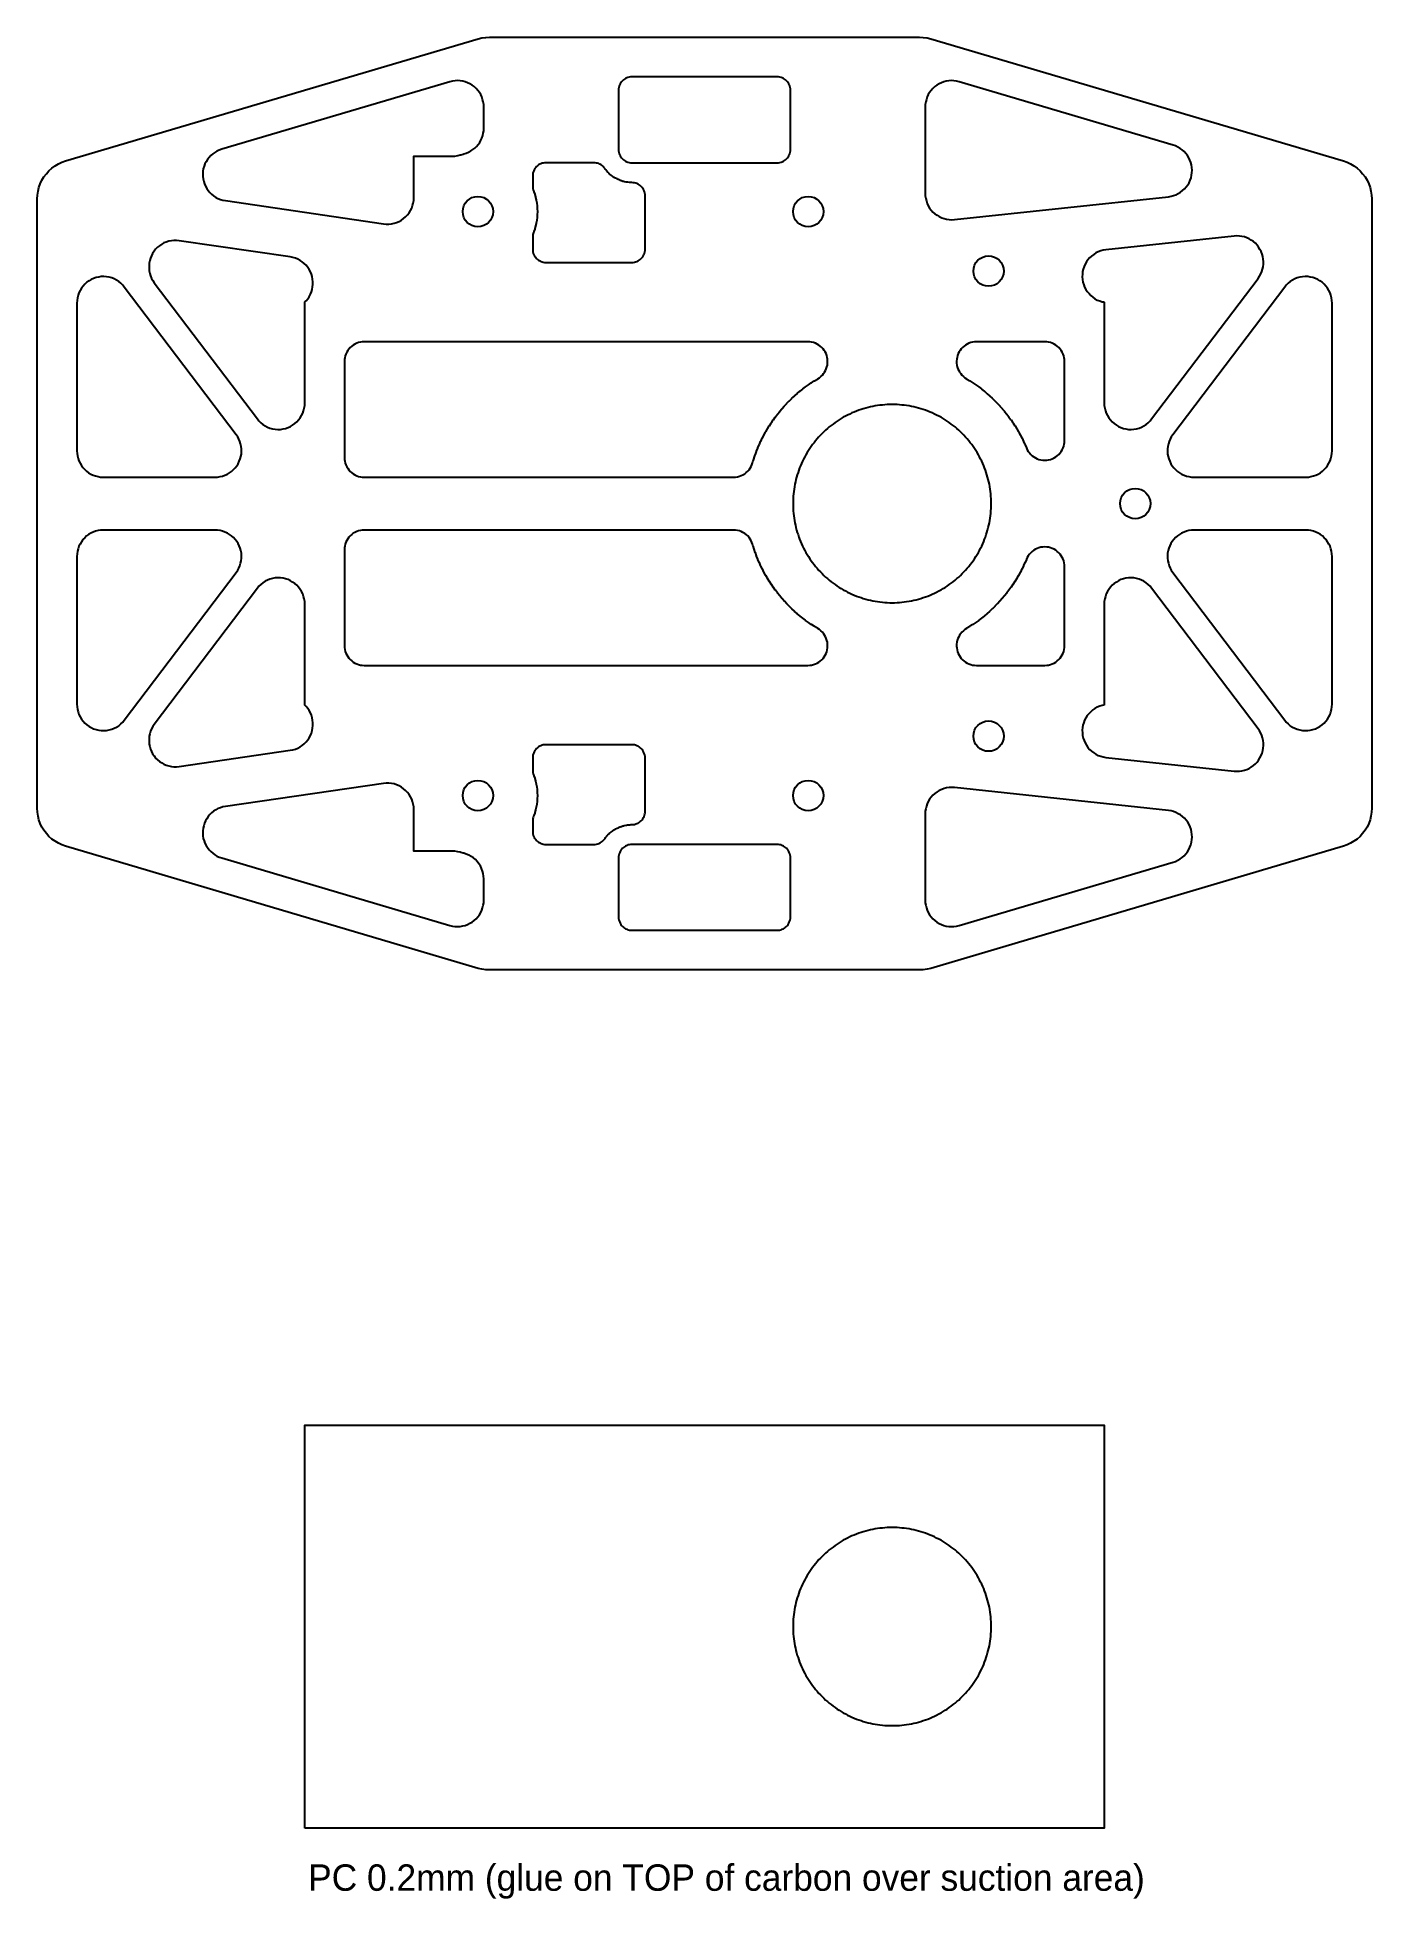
# Model space of a CAD drawing. Header units: millimetres. Extents: x -50 to 50, y -106 to 35.
import ezdxf

# ---------------------------------------------------------------- set-up
doc = ezdxf.new("R2010")
doc.units = ezdxf.units.MM
for name, color, linetype in [('CARBON', 7, 'Continuous'), ('HOLE', 1, 'Continuous'), ('PC_SHEET', 4, 'Continuous'), ('TEXT', 2, 'Continuous')]:
    doc.layers.add(name, color=color, linetype=linetype)

msp = doc.modelspace()

# ---------------------------------------------------------------- linework, layer by layer
at = {"layer": 'CARBON'}
for points in [[(-49.15, -25.56), (-49.39, -25.39), (-49.61, -25.19), (-49.81, -24.97), (-49.99, -24.73), (-50.14, -24.48), (-50.27, -24.21), (-50.37, -23.93), (-50.44, -23.65), (-50.49, -23.35), (-50.5, -23.06), (-50.5, 23.06), (-50.49, 23.35), (-50.44, 23.65), (-50.37, 23.93), (-50.27, 24.21), (-50.14, 24.48), (-49.99, 24.73), (-49.81, 24.97), (-49.61, 25.19), (-49.39, 25.39), (-49.15, 25.56), (-48.9, 25.71), (-48.63, 25.84), (-48.35, 25.94), (-17.12, 35.18), (-16.84, 35.25), (-16.55, 35.29), (-16.27, 35.3), (16.27, 35.3), (16.55, 35.29), (16.84, 35.25), (17.12, 35.18), (48.35, 25.94), (48.63, 25.84), (48.9, 25.71), (49.15, 25.56), (49.39, 25.39), (49.61, 25.19), (49.81, 24.97), (49.99, 24.73), (50.14, 24.48), (50.27, 24.21), (50.37, 23.93), (50.44, 23.65), (50.49, 23.35), (50.5, 23.06), (50.5, -23.06), (50.49, -23.35), (50.44, -23.65), (50.37, -23.93), (50.27, -24.21), (50.14, -24.48), (49.99, -24.73), (49.81, -24.97), (49.61, -25.19), (49.39, -25.39), (49.15, -25.56), (48.9, -25.71), (48.63, -25.84), (48.35, -25.94), (17.12, -35.18), (16.84, -35.25), (16.55, -35.29), (16.27, -35.3), (-16.27, -35.3), (-16.55, -35.29), (-16.84, -35.25), (-17.12, -35.18), (-48.35, -25.94), (-48.63, -25.84), (-48.9, -25.71)], [(-36.45, 22.96), (-36.26, 22.93), (-24.29, 21.18), (-24.09, 21.16), (-23.89, 21.16), (-23.69, 21.18), (-23.49, 21.22), (-23.3, 21.28), (-23.11, 21.36), (-22.94, 21.46), (-22.77, 21.58), (-22.62, 21.71), (-22.48, 21.86), (-22.36, 22.02), (-22.25, 22.19), (-22.16, 22.37), (-22.09, 22.56), (-22.04, 22.75), (-22.01, 22.95), (-22, 23.16), (-22, 26.25), (-22, 26.3), (-21.95, 26.3), (-19.1, 26.3), (-18.89, 26.31), (-18.68, 26.35), (-18.5, 26.39), (-18.5, 26.39), (-18.43, 26.41), (-18.27, 26.46), (-18.21, 26.47), (-18.03, 26.53), (-17.86, 26.6), (-17.69, 26.69), (-17.53, 26.79), (-17.38, 26.91), (-17.25, 27.04), (-17.12, 27.18), (-17.01, 27.34), (-16.92, 27.5), (-16.84, 27.67), (-16.78, 27.85), (-16.74, 28.04), (-16.71, 28.22), (-16.7, 28.41), (-16.7, 30.02), (-16.71, 30.21), (-16.74, 30.4), (-16.79, 30.59), (-16.85, 30.78), (-16.93, 30.96), (-17.03, 31.12), (-17.15, 31.28), (-17.28, 31.43), (-17.43, 31.56), (-17.58, 31.67), (-17.75, 31.78), (-17.93, 31.86), (-18.11, 31.93), (-18.3, 31.98), (-18.49, 32), (-18.69, 32.02), (-18.88, 32.01), (-19.08, 31.98), (-19.27, 31.93), (-36.54, 26.82), (-36.72, 26.76), (-36.9, 26.68), (-37.07, 26.58), (-37.22, 26.47), (-37.37, 26.34), (-37.5, 26.2), (-37.62, 26.04), (-37.72, 25.88), (-37.81, 25.71), (-37.87, 25.53), (-37.93, 25.34), (-37.96, 25.15), (-37.97, 24.96), (-37.97, 24.76), (-37.94, 24.57), (-37.9, 24.38), (-37.84, 24.2), (-37.77, 24.02), (-37.67, 23.85), (-37.56, 23.69), (-37.44, 23.54), (-37.3, 23.41), (-37.15, 23.29), (-36.99, 23.18), (-36.82, 23.09), (-36.64, 23.02)], [(6.5, 26.7), (6.5, 26.8), (6.5, 31.3), (6.5, 31.4), (6.48, 31.5), (6.46, 31.59), (6.42, 31.68), (6.38, 31.77), (6.33, 31.86), (6.27, 31.93), (6.21, 32.01), (6.13, 32.07), (6.06, 32.13), (5.97, 32.18), (5.88, 32.22), (5.79, 32.26), (5.7, 32.28), (5.6, 32.3), (5.5, 32.3), (-5.5, 32.3), (-5.6, 32.3), (-5.7, 32.28), (-5.79, 32.26), (-5.88, 32.22), (-5.97, 32.18), (-6.06, 32.13), (-6.13, 32.07), (-6.21, 32.01), (-6.27, 31.93), (-6.33, 31.86), (-6.38, 31.77), (-6.42, 31.68), (-6.46, 31.59), (-6.48, 31.5), (-6.5, 31.4), (-6.5, 31.3), (-6.5, 26.8), (-6.5, 26.7), (-6.48, 26.6), (-6.46, 26.51), (-6.42, 26.42), (-6.38, 26.33), (-6.33, 26.24), (-6.27, 26.17), (-6.21, 26.09), (-6.13, 26.03), (-6.06, 25.97), (-5.97, 25.92), (-5.88, 25.88), (-5.79, 25.84), (-5.7, 25.82), (-5.6, 25.8), (-5.5, 25.8), (5.5, 25.8), (5.6, 25.8), (5.7, 25.82), (5.79, 25.84), (5.88, 25.88), (5.97, 25.92), (6.06, 25.97), (6.13, 26.03), (6.21, 26.09), (6.27, 26.17), (6.33, 26.24), (6.38, 26.33), (6.42, 26.42), (6.46, 26.51), (6.48, 26.6)], [(35.65, 27.08), (35.47, 27.14), (19.27, 31.93), (19.08, 31.98), (18.88, 32.01), (18.69, 32.02), (18.49, 32), (18.3, 31.98), (18.11, 31.93), (17.93, 31.86), (17.75, 31.78), (17.58, 31.67), (17.43, 31.56), (17.28, 31.43), (17.15, 31.28), (17.03, 31.12), (16.93, 30.96), (16.85, 30.78), (16.79, 30.59), (16.74, 30.4), (16.71, 30.21), (16.7, 30.02), (16.7, 23.49), (16.71, 23.29), (16.74, 23.1), (16.79, 22.91), (16.85, 22.72), (16.94, 22.54), (17.04, 22.37), (17.16, 22.21), (17.29, 22.07), (17.44, 21.94), (17.6, 21.82), (17.77, 21.72), (17.95, 21.64), (18.13, 21.57), (18.32, 21.52), (18.52, 21.5), (18.72, 21.49), (18.91, 21.5), (35.11, 23.23), (35.31, 23.26), (35.5, 23.31), (35.68, 23.38), (35.86, 23.47), (36.02, 23.57), (36.18, 23.69), (36.33, 23.82), (36.46, 23.97), (36.57, 24.12), (36.67, 24.29), (36.75, 24.47), (36.82, 24.66), (36.86, 24.85), (36.89, 25.04), (36.9, 25.24), (36.89, 25.43), (36.86, 25.63), (36.81, 25.82), (36.74, 26), (36.66, 26.18), (36.55, 26.35), (36.44, 26.5), (36.3, 26.65), (36.16, 26.78), (36, 26.89), (35.83, 26.99)], [(-13, 19.25), (-13, 19.15), (-12.98, 19.05), (-12.96, 18.96), (-12.92, 18.87), (-12.88, 18.78), (-12.83, 18.69), (-12.77, 18.62), (-12.71, 18.54), (-12.63, 18.48), (-12.56, 18.42), (-12.47, 18.37), (-12.38, 18.33), (-12.29, 18.29), (-12.2, 18.27), (-12.1, 18.25), (-12, 18.25), (-5.5, 18.25), (-5.4, 18.25), (-5.3, 18.27), (-5.21, 18.29), (-5.12, 18.33), (-5.03, 18.37), (-4.94, 18.42), (-4.87, 18.48), (-4.79, 18.54), (-4.73, 18.62), (-4.67, 18.69), (-4.62, 18.78), (-4.58, 18.87), (-4.54, 18.96), (-4.52, 19.05), (-4.5, 19.15), (-4.5, 19.25), (-4.5, 23.3), (-4.5, 23.4), (-4.52, 23.49), (-4.54, 23.59), (-4.57, 23.68), (-4.62, 23.77), (-4.67, 23.85), (-4.72, 23.93), (-4.79, 24), (-4.86, 24.07), (-4.94, 24.13), (-5.02, 24.18), (-5.11, 24.22), (-5.2, 24.25), (-5.29, 24.28), (-5.39, 24.29), (-5.49, 24.3), (-5.51, 24.3), (-5.57, 24.3), (-5.58, 24.3), (-5.66, 24.31), (-5.68, 24.31), (-5.81, 24.32), (-5.83, 24.32), (-5.9, 24.33), (-5.93, 24.34), (-6.05, 24.36), (-6.07, 24.37), (-6.14, 24.39), (-6.17, 24.39), (-6.28, 24.43), (-6.31, 24.43), (-6.38, 24.46), (-6.4, 24.47), (-6.51, 24.52), (-6.54, 24.53), (-6.6, 24.56), (-6.62, 24.57), (-6.73, 24.63), (-6.75, 24.64), (-6.82, 24.68), (-6.84, 24.69), (-6.94, 24.76), (-6.96, 24.77), (-7.02, 24.81), (-7.04, 24.83), (-7.13, 24.91), (-7.15, 24.92), (-7.21, 24.97), (-7.22, 24.99), (-7.31, 25.08), (-7.33, 25.09), (-7.38, 25.15), (-7.39, 25.17), (-7.47, 25.26), (-7.49, 25.28), (-7.53, 25.34), (-7.55, 25.37), (-7.61, 25.45), (-7.68, 25.52), (-7.75, 25.58), (-7.83, 25.64), (-7.91, 25.69), (-8, 25.73), (-8.09, 25.76), (-8.18, 25.78), (-8.28, 25.8), (-8.37, 25.8), (-12, 25.8), (-12.1, 25.8), (-12.2, 25.78), (-12.29, 25.76), (-12.38, 25.72), (-12.47, 25.68), (-12.56, 25.63), (-12.63, 25.57), (-12.71, 25.51), (-12.77, 25.43), (-12.83, 25.36), (-12.88, 25.27), (-12.92, 25.18), (-12.96, 25.09), (-12.98, 25), (-13, 24.9), (-13, 24.8), (-13, 24.03), (-13, 23.94), (-12.98, 23.84), (-12.96, 23.75), (-12.93, 23.67), (-12.92, 23.63), (-12.91, 23.6), (-12.85, 23.42), (-12.84, 23.39), (-12.79, 23.21), (-12.78, 23.18), (-12.74, 22.99), (-12.73, 22.97), (-12.7, 22.77), (-12.7, 22.75), (-12.67, 22.55), (-12.67, 22.53), (-12.66, 22.33), (-12.66, 22.31), (-12.65, 22.11), (-12.65, 22.09), (-12.66, 21.89), (-12.66, 21.87), (-12.67, 21.67), (-12.67, 21.65), (-12.7, 21.45), (-12.7, 21.43), (-12.73, 21.23), (-12.74, 21.21), (-12.78, 21.02), (-12.79, 20.99), (-12.84, 20.81), (-12.85, 20.78), (-12.91, 20.6), (-12.92, 20.57), (-12.93, 20.53), (-12.96, 20.45), (-12.98, 20.36), (-13, 20.26), (-13, 20.17)], [(-30.26, 7.42), (-30.25, 7.62), (-30.25, 15.2), (-30.25, 15.25), (-30.21, 15.29), (-30.15, 15.35), (-30.03, 15.5), (-29.92, 15.66), (-29.83, 15.84), (-29.75, 16.02), (-29.69, 16.21), (-29.66, 16.4), (-29.64, 16.59), (-29.64, 16.79), (-29.66, 16.99), (-29.69, 17.18), (-29.75, 17.37), (-29.83, 17.55), (-29.92, 17.72), (-30.03, 17.88), (-30.15, 18.04), (-30.29, 18.18), (-30.45, 18.3), (-30.61, 18.41), (-30.78, 18.5), (-30.96, 18.58), (-31.15, 18.63), (-31.35, 18.67), (-39.76, 19.9), (-39.95, 19.92), (-40.15, 19.92), (-40.35, 19.9), (-40.54, 19.86), (-40.73, 19.8), (-40.91, 19.73), (-41.08, 19.63), (-41.25, 19.52), (-41.4, 19.4), (-41.54, 19.26), (-41.66, 19.1), (-41.77, 18.94), (-41.86, 18.76), (-41.93, 18.58), (-41.99, 18.39), (-42.03, 18.2), (-42.04, 18), (-42.04, 17.81), (-42.02, 17.61), (-41.98, 17.42), (-41.92, 17.23), (-41.85, 17.05), (-41.75, 16.88), (-41.64, 16.71), (-33.84, 6.41), (-33.72, 6.26), (-33.57, 6.12), (-33.42, 5.99), (-33.25, 5.88), (-33.07, 5.79), (-32.89, 5.72), (-32.7, 5.67), (-32.5, 5.63), (-32.3, 5.62), (-32.1, 5.62), (-31.9, 5.65), (-31.71, 5.69), (-31.52, 5.75), (-31.34, 5.84), (-31.17, 5.94), (-31, 6.05), (-30.85, 6.18), (-30.72, 6.33), (-30.6, 6.49), (-30.49, 6.66), (-30.41, 6.84), (-30.34, 7.03), (-30.29, 7.22)], [(30.1, 15.28), (30.2, 15.26), (30.25, 15.25), (30.25, 15.2), (30.25, 7.62), (30.26, 7.42), (30.29, 7.22), (30.34, 7.03), (30.41, 6.84), (30.49, 6.66), (30.6, 6.49), (30.72, 6.33), (30.85, 6.18), (31, 6.05), (31.17, 5.94), (31.34, 5.84), (31.52, 5.75), (31.71, 5.69), (31.9, 5.65), (32.1, 5.62), (32.3, 5.62), (32.5, 5.63), (32.7, 5.67), (32.89, 5.72), (33.07, 5.79), (33.25, 5.88), (33.42, 5.99), (33.57, 6.12), (33.72, 6.26), (33.84, 6.41), (41.9, 17.05), (42.01, 17.21), (42.1, 17.38), (42.18, 17.56), (42.23, 17.74), (42.28, 17.93), (42.3, 18.13), (42.3, 18.32), (42.29, 18.51), (42.25, 18.7), (42.2, 18.89), (42.13, 19.07), (42.04, 19.24), (41.94, 19.41), (41.82, 19.56), (41.69, 19.7), (41.54, 19.83), (41.38, 19.94), (41.22, 20.04), (41.04, 20.12), (40.86, 20.18), (40.67, 20.22), (40.48, 20.25), (40.28, 20.26), (40.09, 20.25), (30.38, 19.21), (30.18, 19.18), (29.99, 19.13), (29.8, 19.06), (29.62, 18.97), (29.46, 18.86), (29.3, 18.74), (29.15, 18.61), (29.02, 18.46), (28.91, 18.29), (28.81, 18.12), (28.73, 17.94), (28.66, 17.75), (28.62, 17.56), (28.6, 17.36), (28.59, 17.16), (28.61, 16.96), (28.64, 16.77), (28.7, 16.57), (28.77, 16.39), (28.86, 16.21), (28.97, 16.05), (29.1, 15.89), (29.24, 15.75), (29.39, 15.62), (29.55, 15.51), (29.73, 15.41), (29.91, 15.34)], [(-47.49, 15.38), (-47.5, 15.18), (-47.5, 4), (-47.49, 3.8), (-47.46, 3.61), (-47.41, 3.42), (-47.35, 3.23), (-47.26, 3.06), (-47.16, 2.89), (-47.05, 2.73), (-46.91, 2.59), (-46.77, 2.45), (-46.61, 2.34), (-46.44, 2.24), (-46.27, 2.15), (-46.08, 2.09), (-45.89, 2.04), (-45.7, 2.01), (-45.5, 2), (-37.04, 2), (-36.85, 2.01), (-36.65, 2.04), (-36.47, 2.08), (-36.29, 2.15), (-36.11, 2.23), (-35.94, 2.33), (-35.79, 2.44), (-35.64, 2.57), (-35.51, 2.71), (-35.39, 2.86), (-35.29, 3.02), (-35.21, 3.2), (-35.14, 3.38), (-35.09, 3.56), (-35.05, 3.75), (-35.04, 3.95), (-35.04, 4.14), (-35.07, 4.33), (-35.11, 4.52), (-35.17, 4.7), (-35.24, 4.88), (-35.33, 5.05), (-35.44, 5.21), (-43.91, 16.39), (-44.03, 16.54), (-44.18, 16.68), (-44.33, 16.81), (-44.5, 16.92), (-44.68, 17.01), (-44.86, 17.08), (-45.05, 17.13), (-45.25, 17.17), (-45.45, 17.18), (-45.65, 17.18), (-45.85, 17.15), (-46.04, 17.11), (-46.23, 17.05), (-46.41, 16.96), (-46.58, 16.86), (-46.75, 16.75), (-46.9, 16.62), (-47.03, 16.47), (-47.15, 16.31), (-47.26, 16.14), (-47.34, 15.96), (-47.41, 15.77), (-47.46, 15.58)], [(36.85, 2.01), (37.04, 2), (45.5, 2), (45.7, 2.01), (45.89, 2.04), (46.08, 2.09), (46.27, 2.15), (46.44, 2.24), (46.61, 2.34), (46.77, 2.45), (46.91, 2.59), (47.05, 2.73), (47.16, 2.89), (47.26, 3.06), (47.35, 3.23), (47.41, 3.42), (47.46, 3.61), (47.49, 3.8), (47.5, 4), (47.5, 15.18), (47.49, 15.38), (47.46, 15.58), (47.41, 15.77), (47.34, 15.96), (47.26, 16.14), (47.15, 16.31), (47.03, 16.47), (46.9, 16.62), (46.75, 16.75), (46.58, 16.86), (46.41, 16.96), (46.23, 17.05), (46.04, 17.11), (45.85, 17.15), (45.65, 17.18), (45.45, 17.18), (45.25, 17.17), (45.05, 17.13), (44.86, 17.08), (44.68, 17.01), (44.5, 16.92), (44.33, 16.81), (44.18, 16.68), (44.03, 16.54), (43.91, 16.39), (35.44, 5.21), (35.33, 5.05), (35.24, 4.88), (35.17, 4.7), (35.11, 4.52), (35.07, 4.33), (35.04, 4.14), (35.04, 3.95), (35.05, 3.75), (35.09, 3.56), (35.14, 3.38), (35.21, 3.2), (35.29, 3.02), (35.39, 2.86), (35.51, 2.71), (35.64, 2.57), (35.79, 2.44), (35.94, 2.33), (36.11, 2.23), (36.29, 2.15), (36.47, 2.08), (36.65, 2.04)], [(3.64, 3.08), (3.67, 3.18), (3.68, 3.2), (3.75, 3.44), (3.76, 3.46), (3.84, 3.7), (3.85, 3.71), (3.93, 3.95), (3.94, 3.97), (4.03, 4.2), (4.04, 4.22), (4.14, 4.45), (4.15, 4.47), (4.25, 4.69), (4.26, 4.71), (4.37, 4.94), (4.38, 4.95), (4.49, 5.18), (4.5, 5.19), (4.62, 5.41), (4.63, 5.43), (4.76, 5.65), (4.77, 5.66), (4.9, 5.88), (4.91, 5.89), (5.05, 6.1), (5.06, 6.12), (5.2, 6.33), (5.21, 6.34), (5.36, 6.55), (5.37, 6.56), (5.52, 6.76), (5.53, 6.77), (5.69, 6.97), (5.7, 6.99), (5.86, 7.18), (5.88, 7.19), (6.04, 7.38), (6.06, 7.39), (6.23, 7.58), (6.24, 7.59), (6.42, 7.77), (6.43, 7.78), (6.61, 7.96), (6.62, 7.97), (6.81, 8.14), (6.82, 8.16), (7.01, 8.32), (7.02, 8.34), (7.21, 8.5), (7.23, 8.51), (7.43, 8.67), (7.44, 8.68), (7.64, 8.83), (7.65, 8.84), (7.86, 8.99), (7.87, 9), (8.08, 9.14), (8.1, 9.15), (8.31, 9.29), (8.32, 9.3), (8.54, 9.43), (8.55, 9.44), (8.58, 9.45), (8.7, 9.53), (8.81, 9.62), (8.92, 9.72), (9.01, 9.84), (9.09, 9.95), (9.16, 10.08), (9.22, 10.21), (9.27, 10.35), (9.3, 10.49), (9.32, 10.64), (9.32, 10.78), (9.31, 10.93), (9.29, 11.07), (9.25, 11.21), (9.2, 11.35), (9.13, 11.48), (9.06, 11.6), (8.97, 11.72), (8.87, 11.82), (8.76, 11.92), (8.65, 12), (8.52, 12.08), (8.39, 12.14), (8.25, 12.19), (8.11, 12.22), (7.97, 12.24), (7.82, 12.25), (-25.75, 12.25), (-25.9, 12.24), (-26.04, 12.22), (-26.19, 12.19), (-26.32, 12.14), (-26.46, 12.07), (-26.58, 12), (-26.7, 11.91), (-26.81, 11.81), (-26.91, 11.7), (-27, 11.58), (-27.07, 11.46), (-27.14, 11.32), (-27.19, 11.19), (-27.22, 11.04), (-27.24, 10.9), (-27.25, 10.75), (-27.25, 3.5), (-27.24, 3.35), (-27.22, 3.21), (-27.19, 3.06), (-27.14, 2.93), (-27.07, 2.79), (-27, 2.67), (-26.91, 2.55), (-26.81, 2.44), (-26.7, 2.34), (-26.58, 2.25), (-26.46, 2.18), (-26.32, 2.11), (-26.19, 2.06), (-26.04, 2.03), (-25.9, 2.01), (-25.75, 2), (2.2, 2), (2.35, 2.01), (2.5, 2.03), (2.64, 2.07), (2.78, 2.12), (2.91, 2.18), (3.04, 2.26), (3.16, 2.35), (3.27, 2.45), (3.37, 2.56), (3.46, 2.68), (3.53, 2.81), (3.59, 2.94)], [(19.82, 9.45), (19.85, 9.44), (19.86, 9.43), (20.08, 9.3), (20.09, 9.29), (20.3, 9.15), (20.32, 9.14), (20.53, 9), (20.54, 8.99), (20.75, 8.84), (20.76, 8.83), (20.96, 8.68), (20.97, 8.67), (21.17, 8.51), (21.19, 8.5), (21.38, 8.34), (21.39, 8.32), (21.58, 8.16), (21.59, 8.14), (21.78, 7.97), (21.79, 7.96), (21.97, 7.78), (21.98, 7.77), (22.16, 7.59), (22.17, 7.58), (22.34, 7.39), (22.36, 7.38), (22.52, 7.19), (22.54, 7.18), (22.7, 6.99), (22.71, 6.97), (22.87, 6.77), (22.88, 6.76), (23.03, 6.56), (23.04, 6.55), (23.19, 6.34), (23.2, 6.33), (23.34, 6.12), (23.35, 6.1), (23.49, 5.89), (23.5, 5.88), (23.63, 5.66), (23.64, 5.65), (23.77, 5.43), (23.78, 5.41), (23.9, 5.19), (23.91, 5.18), (24.02, 4.95), (24.03, 4.94), (24.14, 4.71), (24.15, 4.69), (24.25, 4.47), (24.26, 4.45), (24.36, 4.22), (24.36, 4.21), (24.43, 4.07), (24.5, 3.95), (24.59, 3.83), (24.69, 3.72), (24.8, 3.62), (24.92, 3.53), (25.04, 3.46), (25.18, 3.39), (25.31, 3.34), (25.46, 3.31), (25.6, 3.29), (25.75, 3.28), (25.9, 3.29), (26.04, 3.31), (26.19, 3.34), (26.32, 3.39), (26.46, 3.46), (26.58, 3.53), (26.7, 3.62), (26.81, 3.72), (26.91, 3.83), (27, 3.95), (27.07, 4.07), (27.14, 4.21), (27.19, 4.34), (27.22, 4.49), (27.24, 4.63), (27.25, 4.78), (27.25, 10.75), (27.24, 10.9), (27.22, 11.04), (27.19, 11.19), (27.14, 11.32), (27.07, 11.46), (27, 11.58), (26.91, 11.7), (26.81, 11.81), (26.7, 11.91), (26.58, 12), (26.46, 12.07), (26.32, 12.14), (26.19, 12.19), (26.04, 12.22), (25.9, 12.24), (25.75, 12.25), (20.58, 12.25), (20.43, 12.24), (20.29, 12.22), (20.15, 12.19), (20.01, 12.14), (19.88, 12.08), (19.75, 12), (19.64, 11.92), (19.53, 11.82), (19.43, 11.72), (19.34, 11.6), (19.27, 11.48), (19.2, 11.35), (19.15, 11.21), (19.11, 11.07), (19.09, 10.93), (19.08, 10.78), (19.08, 10.64), (19.1, 10.49), (19.13, 10.35), (19.18, 10.21), (19.24, 10.08), (19.31, 9.95), (19.39, 9.84), (19.48, 9.72), (19.59, 9.62), (19.7, 9.53)], [(21.7, -0.18), (21.7, 0), (21.7, 0.18), (21.69, 0.37), (21.68, 0.55), (21.66, 0.74), (21.64, 0.92), (21.62, 1.1), (21.59, 1.28), (21.56, 1.46), (21.52, 1.64), (21.48, 1.82), (21.43, 2), (21.38, 2.18), (21.32, 2.35), (21.26, 2.53), (21.2, 2.7), (21.13, 2.87), (21.06, 3.04), (20.98, 3.21), (20.9, 3.37), (20.81, 3.54), (20.73, 3.7), (20.63, 3.86), (20.54, 4.01), (20.44, 4.17), (20.33, 4.32), (20.22, 4.47), (20.11, 4.61), (20, 4.76), (19.88, 4.9), (19.76, 5.04), (19.63, 5.17), (19.5, 5.3), (19.37, 5.43), (19.24, 5.56), (19.1, 5.68), (18.96, 5.8), (18.81, 5.91), (18.67, 6.02), (18.52, 6.13), (18.37, 6.24), (18.21, 6.34), (18.06, 6.43), (17.9, 6.53), (17.74, 6.61), (17.57, 6.7), (17.41, 6.78), (17.24, 6.86), (17.07, 6.93), (16.9, 7), (16.73, 7.06), (16.55, 7.12), (16.38, 7.18), (16.2, 7.23), (16.02, 7.28), (15.84, 7.32), (15.66, 7.36), (15.48, 7.39), (15.3, 7.42), (15.12, 7.44), (14.94, 7.46), (14.75, 7.48), (14.57, 7.49), (14.38, 7.5), (14.2, 7.5), (14.02, 7.5), (13.83, 7.49), (13.65, 7.48), (13.46, 7.46), (13.28, 7.44), (13.1, 7.42), (12.92, 7.39), (12.74, 7.36), (12.56, 7.32), (12.38, 7.28), (12.2, 7.23), (12.02, 7.18), (11.85, 7.12), (11.67, 7.06), (11.5, 7), (11.33, 6.93), (11.16, 6.86), (10.99, 6.78), (10.83, 6.7), (10.66, 6.61), (10.5, 6.53), (10.34, 6.43), (10.19, 6.34), (10.03, 6.24), (9.88, 6.13), (9.73, 6.02), (9.59, 5.91), (9.44, 5.8), (9.3, 5.68), (9.16, 5.56), (9.03, 5.43), (8.9, 5.3), (8.77, 5.17), (8.64, 5.04), (8.52, 4.9), (8.4, 4.76), (8.29, 4.61), (8.18, 4.47), (8.07, 4.32), (7.96, 4.17), (7.86, 4.01), (7.77, 3.86), (7.67, 3.7), (7.59, 3.54), (7.5, 3.37), (7.42, 3.21), (7.34, 3.04), (7.27, 2.87), (7.2, 2.7), (7.14, 2.53), (7.08, 2.35), (7.02, 2.18), (6.97, 2), (6.92, 1.82), (6.88, 1.64), (6.84, 1.46), (6.81, 1.28), (6.78, 1.1), (6.76, 0.92), (6.74, 0.74), (6.72, 0.55), (6.71, 0.37), (6.7, 0.18), (6.7, 0), (6.7, -0.18), (6.71, -0.37), (6.72, -0.55), (6.74, -0.74), (6.76, -0.92), (6.78, -1.1), (6.81, -1.28), (6.84, -1.46), (6.88, -1.64), (6.92, -1.82), (6.97, -2), (7.02, -2.18), (7.08, -2.35), (7.14, -2.53), (7.2, -2.7), (7.27, -2.87), (7.34, -3.04), (7.42, -3.21), (7.5, -3.37), (7.59, -3.54), (7.67, -3.7), (7.77, -3.86), (7.86, -4.01), (7.96, -4.17), (8.07, -4.32), (8.18, -4.47), (8.29, -4.61), (8.4, -4.76), (8.52, -4.9), (8.64, -5.04), (8.77, -5.17), (8.9, -5.3), (9.03, -5.43), (9.16, -5.56), (9.3, -5.68), (9.44, -5.8), (9.59, -5.91), (9.73, -6.02), (9.88, -6.13), (10.03, -6.24), (10.19, -6.34), (10.34, -6.43), (10.5, -6.53), (10.66, -6.61), (10.83, -6.7), (10.99, -6.78), (11.16, -6.86), (11.33, -6.93), (11.5, -7), (11.67, -7.06), (11.85, -7.12), (12.02, -7.18), (12.2, -7.23), (12.38, -7.28), (12.56, -7.32), (12.74, -7.36), (12.92, -7.39), (13.1, -7.42), (13.28, -7.44), (13.46, -7.46), (13.65, -7.48), (13.83, -7.49), (14.02, -7.5), (14.2, -7.5), (14.38, -7.5), (14.57, -7.49), (14.75, -7.48), (14.94, -7.46), (15.12, -7.44), (15.3, -7.42), (15.48, -7.39), (15.66, -7.36), (15.84, -7.32), (16.02, -7.28), (16.2, -7.23), (16.38, -7.18), (16.55, -7.12), (16.73, -7.06), (16.9, -7), (17.07, -6.93), (17.24, -6.86), (17.41, -6.78), (17.57, -6.7), (17.74, -6.61), (17.9, -6.53), (18.06, -6.43), (18.21, -6.34), (18.37, -6.24), (18.52, -6.13), (18.67, -6.02), (18.81, -5.91), (18.96, -5.8), (19.1, -5.68), (19.24, -5.56), (19.37, -5.43), (19.5, -5.3), (19.63, -5.17), (19.76, -5.04), (19.88, -4.9), (20, -4.76), (20.11, -4.61), (20.22, -4.47), (20.33, -4.32), (20.44, -4.17), (20.54, -4.01), (20.63, -3.86), (20.73, -3.7), (20.81, -3.54), (20.9, -3.37), (20.98, -3.21), (21.06, -3.04), (21.13, -2.87), (21.2, -2.7), (21.26, -2.53), (21.32, -2.35), (21.38, -2.18), (21.43, -2), (21.48, -1.82), (21.52, -1.64), (21.56, -1.46), (21.59, -1.28), (21.62, -1.1), (21.64, -0.92), (21.66, -0.74), (21.68, -0.55), (21.69, -0.37)], [(-44.03, -16.54), (-43.91, -16.39), (-35.44, -5.21), (-35.33, -5.05), (-35.24, -4.88), (-35.17, -4.7), (-35.11, -4.52), (-35.07, -4.33), (-35.04, -4.14), (-35.04, -3.95), (-35.05, -3.75), (-35.09, -3.56), (-35.14, -3.38), (-35.21, -3.2), (-35.29, -3.02), (-35.39, -2.86), (-35.51, -2.71), (-35.64, -2.57), (-35.79, -2.44), (-35.94, -2.33), (-36.11, -2.23), (-36.29, -2.15), (-36.47, -2.08), (-36.65, -2.04), (-36.85, -2.01), (-37.04, -2), (-45.5, -2), (-45.7, -2.01), (-45.89, -2.04), (-46.08, -2.09), (-46.27, -2.15), (-46.44, -2.24), (-46.61, -2.34), (-46.77, -2.45), (-46.91, -2.59), (-47.05, -2.73), (-47.16, -2.89), (-47.26, -3.06), (-47.35, -3.23), (-47.41, -3.42), (-47.46, -3.61), (-47.49, -3.8), (-47.5, -4), (-47.5, -15.18), (-47.49, -15.38), (-47.46, -15.58), (-47.41, -15.77), (-47.34, -15.96), (-47.26, -16.14), (-47.15, -16.31), (-47.03, -16.47), (-46.9, -16.62), (-46.75, -16.75), (-46.58, -16.86), (-46.41, -16.96), (-46.23, -17.05), (-46.04, -17.11), (-45.85, -17.15), (-45.65, -17.18), (-45.45, -17.18), (-45.25, -17.17), (-45.05, -17.13), (-44.86, -17.08), (-44.68, -17.01), (-44.5, -16.92), (-44.33, -16.81), (-44.18, -16.68)], [(-25.75, -12.25), (7.82, -12.25), (7.97, -12.24), (8.11, -12.22), (8.25, -12.19), (8.39, -12.14), (8.52, -12.08), (8.65, -12), (8.76, -11.92), (8.87, -11.82), (8.97, -11.72), (9.06, -11.6), (9.13, -11.48), (9.2, -11.35), (9.25, -11.21), (9.29, -11.07), (9.31, -10.93), (9.32, -10.78), (9.32, -10.64), (9.3, -10.49), (9.27, -10.35), (9.22, -10.21), (9.16, -10.08), (9.09, -9.95), (9.01, -9.84), (8.92, -9.72), (8.81, -9.62), (8.7, -9.53), (8.58, -9.45), (8.55, -9.44), (8.54, -9.43), (8.32, -9.3), (8.31, -9.29), (8.1, -9.15), (8.08, -9.14), (7.87, -9), (7.86, -8.99), (7.65, -8.84), (7.64, -8.83), (7.44, -8.68), (7.43, -8.67), (7.23, -8.51), (7.21, -8.5), (7.02, -8.34), (7.01, -8.32), (6.82, -8.16), (6.81, -8.14), (6.62, -7.97), (6.61, -7.96), (6.43, -7.78), (6.42, -7.77), (6.24, -7.59), (6.23, -7.58), (6.06, -7.39), (6.04, -7.38), (5.88, -7.19), (5.86, -7.18), (5.7, -6.99), (5.69, -6.97), (5.53, -6.77), (5.52, -6.76), (5.37, -6.56), (5.36, -6.55), (5.21, -6.34), (5.2, -6.33), (5.06, -6.12), (5.05, -6.1), (4.91, -5.89), (4.9, -5.88), (4.77, -5.66), (4.76, -5.65), (4.63, -5.43), (4.62, -5.41), (4.5, -5.19), (4.49, -5.18), (4.38, -4.95), (4.37, -4.94), (4.26, -4.71), (4.25, -4.69), (4.15, -4.47), (4.14, -4.45), (4.04, -4.22), (4.03, -4.2), (3.94, -3.97), (3.93, -3.95), (3.85, -3.71), (3.84, -3.7), (3.76, -3.46), (3.75, -3.44), (3.68, -3.2), (3.67, -3.18), (3.64, -3.08), (3.59, -2.94), (3.53, -2.81), (3.46, -2.68), (3.37, -2.56), (3.27, -2.45), (3.16, -2.35), (3.04, -2.26), (2.91, -2.18), (2.78, -2.12), (2.64, -2.07), (2.5, -2.03), (2.35, -2.01), (2.2, -2), (-25.75, -2), (-25.9, -2.01), (-26.04, -2.03), (-26.19, -2.06), (-26.32, -2.11), (-26.46, -2.18), (-26.58, -2.25), (-26.7, -2.34), (-26.81, -2.44), (-26.91, -2.55), (-27, -2.67), (-27.07, -2.79), (-27.14, -2.93), (-27.19, -3.06), (-27.22, -3.21), (-27.24, -3.35), (-27.25, -3.5), (-27.25, -10.75), (-27.24, -10.9), (-27.22, -11.04), (-27.19, -11.19), (-27.14, -11.32), (-27.07, -11.46), (-27, -11.58), (-26.91, -11.7), (-26.81, -11.81), (-26.7, -11.91), (-26.58, -12), (-26.46, -12.07), (-26.32, -12.14), (-26.19, -12.19), (-26.04, -12.22), (-25.9, -12.24)], [(47.49, -15.38), (47.5, -15.18), (47.5, -4), (47.49, -3.8), (47.46, -3.61), (47.41, -3.42), (47.35, -3.23), (47.26, -3.06), (47.16, -2.89), (47.05, -2.73), (46.91, -2.59), (46.77, -2.45), (46.61, -2.34), (46.44, -2.24), (46.27, -2.15), (46.08, -2.09), (45.89, -2.04), (45.7, -2.01), (45.5, -2), (37.04, -2), (36.85, -2.01), (36.65, -2.04), (36.47, -2.08), (36.29, -2.15), (36.11, -2.23), (35.94, -2.33), (35.79, -2.44), (35.64, -2.57), (35.51, -2.71), (35.39, -2.86), (35.29, -3.02), (35.21, -3.2), (35.14, -3.38), (35.09, -3.56), (35.05, -3.75), (35.04, -3.95), (35.04, -4.14), (35.07, -4.33), (35.11, -4.52), (35.17, -4.7), (35.24, -4.88), (35.33, -5.05), (35.44, -5.21), (43.91, -16.39), (44.03, -16.54), (44.18, -16.68), (44.33, -16.81), (44.5, -16.92), (44.68, -17.01), (44.86, -17.08), (45.05, -17.13), (45.25, -17.17), (45.45, -17.18), (45.65, -17.18), (45.85, -17.15), (46.04, -17.11), (46.23, -17.05), (46.41, -16.96), (46.58, -16.86), (46.75, -16.75), (46.9, -16.62), (47.03, -16.47), (47.15, -16.31), (47.26, -16.14), (47.34, -15.96), (47.41, -15.77), (47.46, -15.58)], [(20.58, -12.25), (25.75, -12.25), (25.9, -12.24), (26.04, -12.22), (26.19, -12.19), (26.32, -12.14), (26.46, -12.07), (26.58, -12), (26.7, -11.91), (26.81, -11.81), (26.91, -11.7), (27, -11.58), (27.07, -11.46), (27.14, -11.32), (27.19, -11.19), (27.22, -11.04), (27.24, -10.9), (27.25, -10.75), (27.25, -4.78), (27.24, -4.63), (27.22, -4.49), (27.19, -4.34), (27.14, -4.21), (27.07, -4.07), (27, -3.95), (26.91, -3.83), (26.81, -3.72), (26.7, -3.62), (26.58, -3.53), (26.46, -3.46), (26.32, -3.39), (26.19, -3.34), (26.04, -3.31), (25.9, -3.29), (25.75, -3.28), (25.6, -3.29), (25.46, -3.31), (25.31, -3.34), (25.18, -3.39), (25.04, -3.46), (24.92, -3.53), (24.8, -3.62), (24.69, -3.72), (24.59, -3.83), (24.5, -3.95), (24.43, -4.07), (24.36, -4.21), (24.36, -4.22), (24.26, -4.45), (24.25, -4.47), (24.15, -4.69), (24.14, -4.71), (24.03, -4.94), (24.02, -4.95), (23.91, -5.18), (23.9, -5.19), (23.78, -5.41), (23.77, -5.43), (23.64, -5.65), (23.63, -5.66), (23.5, -5.88), (23.49, -5.89), (23.35, -6.1), (23.34, -6.12), (23.2, -6.33), (23.19, -6.34), (23.04, -6.55), (23.03, -6.56), (22.88, -6.76), (22.87, -6.77), (22.71, -6.97), (22.7, -6.99), (22.54, -7.18), (22.52, -7.19), (22.36, -7.38), (22.34, -7.39), (22.17, -7.58), (22.16, -7.59), (21.98, -7.77), (21.97, -7.78), (21.79, -7.96), (21.78, -7.97), (21.59, -8.14), (21.58, -8.16), (21.39, -8.32), (21.38, -8.34), (21.19, -8.5), (21.17, -8.51), (20.97, -8.67), (20.96, -8.68), (20.76, -8.83), (20.75, -8.84), (20.54, -8.99), (20.53, -9), (20.32, -9.14), (20.3, -9.15), (20.09, -9.29), (20.08, -9.3), (19.86, -9.43), (19.85, -9.44), (19.82, -9.45), (19.7, -9.53), (19.59, -9.62), (19.48, -9.72), (19.39, -9.84), (19.31, -9.95), (19.24, -10.08), (19.18, -10.21), (19.13, -10.35), (19.1, -10.49), (19.08, -10.64), (19.08, -10.78), (19.09, -10.93), (19.11, -11.07), (19.15, -11.21), (19.2, -11.35), (19.27, -11.48), (19.34, -11.6), (19.43, -11.72), (19.53, -11.82), (19.64, -11.92), (19.75, -12), (19.88, -12.08), (20.01, -12.14), (20.15, -12.19), (20.29, -12.22), (20.43, -12.24)], [(-33.72, -6.26), (-33.84, -6.41), (-41.64, -16.71), (-41.75, -16.88), (-41.85, -17.05), (-41.92, -17.23), (-41.98, -17.42), (-42.02, -17.61), (-42.04, -17.81), (-42.04, -18), (-42.03, -18.2), (-41.99, -18.39), (-41.93, -18.58), (-41.86, -18.76), (-41.77, -18.94), (-41.66, -19.1), (-41.54, -19.26), (-41.4, -19.4), (-41.25, -19.52), (-41.08, -19.63), (-40.91, -19.73), (-40.73, -19.8), (-40.54, -19.86), (-40.35, -19.9), (-40.15, -19.92), (-39.95, -19.92), (-39.76, -19.9), (-31.35, -18.67), (-31.15, -18.63), (-30.96, -18.58), (-30.78, -18.5), (-30.61, -18.41), (-30.45, -18.3), (-30.29, -18.18), (-30.15, -18.04), (-30.03, -17.88), (-29.92, -17.72), (-29.83, -17.55), (-29.75, -17.37), (-29.69, -17.18), (-29.66, -16.99), (-29.64, -16.79), (-29.64, -16.59), (-29.66, -16.4), (-29.69, -16.21), (-29.75, -16.02), (-29.83, -15.84), (-29.92, -15.66), (-30.03, -15.5), (-30.15, -15.35), (-30.21, -15.29), (-30.25, -15.25), (-30.25, -15.2), (-30.25, -7.62), (-30.26, -7.42), (-30.29, -7.22), (-30.34, -7.03), (-30.41, -6.84), (-30.49, -6.66), (-30.6, -6.49), (-30.72, -6.33), (-30.85, -6.18), (-31, -6.05), (-31.17, -5.94), (-31.34, -5.84), (-31.52, -5.75), (-31.71, -5.69), (-31.9, -5.65), (-32.1, -5.62), (-32.3, -5.62), (-32.5, -5.63), (-32.7, -5.67), (-32.89, -5.72), (-33.07, -5.79), (-33.25, -5.88), (-33.42, -5.99), (-33.57, -6.12)], [(30.25, -15.25), (30.2, -15.26), (30.1, -15.28), (29.91, -15.34), (29.73, -15.41), (29.55, -15.51), (29.39, -15.62), (29.24, -15.75), (29.1, -15.89), (28.97, -16.05), (28.86, -16.21), (28.77, -16.39), (28.7, -16.57), (28.64, -16.77), (28.61, -16.96), (28.59, -17.16), (28.6, -17.36), (28.62, -17.56), (28.66, -17.75), (28.73, -17.94), (28.81, -18.12), (28.91, -18.29), (29.02, -18.46), (29.15, -18.61), (29.3, -18.74), (29.46, -18.86), (29.62, -18.97), (29.8, -19.06), (29.99, -19.13), (30.18, -19.18), (30.38, -19.21), (40.09, -20.25), (40.28, -20.26), (40.48, -20.25), (40.67, -20.22), (40.86, -20.18), (41.04, -20.12), (41.22, -20.04), (41.38, -19.94), (41.54, -19.83), (41.69, -19.7), (41.82, -19.56), (41.94, -19.41), (42.04, -19.24), (42.13, -19.07), (42.2, -18.89), (42.25, -18.7), (42.29, -18.51), (42.3, -18.32), (42.3, -18.13), (42.28, -17.93), (42.23, -17.74), (42.18, -17.56), (42.1, -17.38), (42.01, -17.21), (41.9, -17.05), (33.84, -6.41), (33.72, -6.26), (33.57, -6.12), (33.42, -5.99), (33.25, -5.88), (33.07, -5.79), (32.89, -5.72), (32.7, -5.67), (32.5, -5.63), (32.3, -5.62), (32.1, -5.62), (31.9, -5.65), (31.71, -5.69), (31.52, -5.75), (31.34, -5.84), (31.17, -5.94), (31, -6.05), (30.85, -6.18), (30.72, -6.33), (30.6, -6.49), (30.49, -6.66), (30.41, -6.84), (30.34, -7.03), (30.29, -7.22), (30.26, -7.42), (30.25, -7.62), (30.25, -15.2)], [(-8.37, -25.8), (-8.27, -25.8), (-8.18, -25.78), (-8.08, -25.76), (-7.99, -25.72), (-7.9, -25.68), (-7.82, -25.63), (-7.74, -25.57), (-7.66, -25.51), (-7.6, -25.43), (-7.55, -25.37), (-7.55, -25.37), (-7.53, -25.34), (-7.49, -25.28), (-7.47, -25.26), (-7.39, -25.17), (-7.38, -25.15), (-7.33, -25.09), (-7.31, -25.08), (-7.22, -24.99), (-7.21, -24.97), (-7.15, -24.92), (-7.13, -24.91), (-7.04, -24.83), (-7.02, -24.81), (-6.96, -24.77), (-6.94, -24.76), (-6.84, -24.69), (-6.82, -24.68), (-6.75, -24.64), (-6.73, -24.63), (-6.62, -24.57), (-6.6, -24.56), (-6.54, -24.53), (-6.51, -24.52), (-6.4, -24.47), (-6.38, -24.46), (-6.31, -24.43), (-6.28, -24.43), (-6.17, -24.39), (-6.14, -24.39), (-6.07, -24.37), (-6.05, -24.36), (-5.93, -24.34), (-5.9, -24.33), (-5.83, -24.32), (-5.81, -24.32), (-5.68, -24.31), (-5.66, -24.31), (-5.58, -24.3), (-5.57, -24.3), (-5.51, -24.3), (-5.49, -24.3), (-5.39, -24.29), (-5.29, -24.28), (-5.2, -24.25), (-5.11, -24.22), (-5.02, -24.18), (-4.94, -24.13), (-4.86, -24.07), (-4.79, -24), (-4.72, -23.93), (-4.67, -23.85), (-4.62, -23.77), (-4.57, -23.68), (-4.54, -23.59), (-4.52, -23.49), (-4.5, -23.4), (-4.5, -23.3), (-4.5, -19.25), (-4.5, -19.15), (-4.52, -19.05), (-4.54, -18.96), (-4.58, -18.87), (-4.62, -18.78), (-4.67, -18.69), (-4.73, -18.62), (-4.79, -18.54), (-4.87, -18.48), (-4.94, -18.42), (-5.03, -18.37), (-5.12, -18.33), (-5.21, -18.29), (-5.3, -18.27), (-5.4, -18.25), (-5.5, -18.25), (-12, -18.25), (-12.1, -18.25), (-12.2, -18.27), (-12.29, -18.29), (-12.38, -18.33), (-12.47, -18.37), (-12.56, -18.42), (-12.63, -18.48), (-12.71, -18.54), (-12.77, -18.62), (-12.83, -18.69), (-12.88, -18.78), (-12.92, -18.87), (-12.96, -18.96), (-12.98, -19.05), (-13, -19.15), (-13, -19.25), (-13, -20.17), (-13, -20.26), (-12.98, -20.36), (-12.96, -20.45), (-12.93, -20.53), (-12.92, -20.57), (-12.91, -20.6), (-12.85, -20.78), (-12.84, -20.81), (-12.79, -20.99), (-12.78, -21.02), (-12.74, -21.21), (-12.73, -21.23), (-12.7, -21.43), (-12.7, -21.45), (-12.67, -21.65), (-12.67, -21.67), (-12.66, -21.87), (-12.66, -21.89), (-12.65, -22.09), (-12.65, -22.11), (-12.66, -22.31), (-12.66, -22.33), (-12.67, -22.53), (-12.67, -22.55), (-12.7, -22.75), (-12.7, -22.77), (-12.73, -22.97), (-12.74, -22.99), (-12.78, -23.18), (-12.79, -23.21), (-12.84, -23.39), (-12.85, -23.42), (-12.91, -23.6), (-12.92, -23.63), (-12.93, -23.67), (-12.96, -23.75), (-12.98, -23.84), (-13, -23.94), (-13, -24.03), (-13, -24.8), (-13, -24.9), (-12.98, -25), (-12.96, -25.09), (-12.92, -25.18), (-12.88, -25.27), (-12.83, -25.36), (-12.77, -25.43), (-12.71, -25.51), (-12.63, -25.57), (-12.56, -25.63), (-12.47, -25.68), (-12.38, -25.72), (-12.29, -25.76), (-12.2, -25.78), (-12.1, -25.8), (-12, -25.8)], [(-21.95, -26.3), (-22, -26.3), (-22, -26.25), (-22, -23.16), (-22.01, -22.95), (-22.04, -22.75), (-22.09, -22.56), (-22.16, -22.37), (-22.25, -22.19), (-22.36, -22.02), (-22.48, -21.86), (-22.62, -21.71), (-22.77, -21.58), (-22.94, -21.46), (-23.11, -21.36), (-23.3, -21.28), (-23.49, -21.22), (-23.69, -21.18), (-23.89, -21.16), (-24.09, -21.16), (-24.29, -21.18), (-36.26, -22.93), (-36.45, -22.96), (-36.64, -23.02), (-36.82, -23.09), (-36.99, -23.18), (-37.15, -23.29), (-37.3, -23.41), (-37.44, -23.54), (-37.56, -23.69), (-37.67, -23.85), (-37.77, -24.02), (-37.84, -24.2), (-37.9, -24.38), (-37.94, -24.57), (-37.97, -24.76), (-37.97, -24.96), (-37.96, -25.15), (-37.93, -25.34), (-37.87, -25.53), (-37.81, -25.71), (-37.72, -25.88), (-37.62, -26.04), (-37.5, -26.2), (-37.37, -26.34), (-37.22, -26.47), (-37.07, -26.58), (-36.9, -26.68), (-36.72, -26.76), (-36.54, -26.82), (-19.27, -31.93), (-19.08, -31.98), (-18.89, -32.01), (-18.69, -32.01), (-18.5, -32), (-18.3, -31.97), (-18.11, -31.93), (-17.93, -31.86), (-17.75, -31.77), (-17.59, -31.67), (-17.43, -31.56), (-17.28, -31.42), (-17.15, -31.28), (-17.04, -31.12), (-16.94, -30.95), (-16.85, -30.77), (-16.79, -30.59), (-16.74, -30.4), (-16.71, -30.21), (-16.7, -30.01), (-16.71, -28.41), (-16.72, -28.2), (-16.75, -28), (-16.8, -27.81), (-16.87, -27.62), (-16.96, -27.43), (-17.07, -27.26), (-17.2, -27.1), (-17.34, -26.95), (-17.49, -26.82), (-17.66, -26.71), (-17.84, -26.61), (-18.03, -26.53), (-18.22, -26.47), (-18.27, -26.46), (-18.43, -26.41), (-18.5, -26.39), (-18.5, -26.39), (-18.68, -26.35), (-18.89, -26.31), (-19.1, -26.3)], [(35.31, -23.26), (35.11, -23.23), (18.91, -21.5), (18.72, -21.49), (18.52, -21.5), (18.32, -21.52), (18.13, -21.57), (17.95, -21.64), (17.77, -21.72), (17.6, -21.82), (17.44, -21.94), (17.29, -22.07), (17.16, -22.21), (17.04, -22.37), (16.94, -22.54), (16.85, -22.72), (16.79, -22.91), (16.74, -23.1), (16.71, -23.29), (16.7, -23.49), (16.7, -30.02), (16.71, -30.21), (16.74, -30.4), (16.79, -30.59), (16.85, -30.78), (16.93, -30.96), (17.03, -31.12), (17.15, -31.28), (17.28, -31.43), (17.43, -31.56), (17.58, -31.67), (17.75, -31.78), (17.93, -31.86), (18.11, -31.93), (18.3, -31.98), (18.49, -32), (18.69, -32.02), (18.88, -32.01), (19.08, -31.98), (19.27, -31.93), (35.47, -27.14), (35.65, -27.08), (35.83, -26.99), (36, -26.89), (36.16, -26.78), (36.3, -26.65), (36.44, -26.5), (36.55, -26.35), (36.66, -26.18), (36.74, -26), (36.81, -25.82), (36.86, -25.63), (36.89, -25.43), (36.9, -25.24), (36.89, -25.04), (36.86, -24.85), (36.82, -24.66), (36.75, -24.47), (36.67, -24.29), (36.57, -24.12), (36.46, -23.97), (36.33, -23.82), (36.18, -23.69), (36.02, -23.57), (35.86, -23.47), (35.68, -23.38), (35.5, -23.31)], [(6.5, -31.3), (6.5, -26.8), (6.5, -26.7), (6.48, -26.6), (6.46, -26.51), (6.42, -26.42), (6.38, -26.33), (6.33, -26.24), (6.27, -26.17), (6.21, -26.09), (6.13, -26.03), (6.06, -25.97), (5.97, -25.92), (5.88, -25.88), (5.79, -25.84), (5.7, -25.82), (5.6, -25.8), (5.5, -25.8), (-5.5, -25.8), (-5.6, -25.8), (-5.7, -25.82), (-5.79, -25.84), (-5.88, -25.88), (-5.97, -25.92), (-6.06, -25.97), (-6.13, -26.03), (-6.21, -26.09), (-6.27, -26.17), (-6.33, -26.24), (-6.38, -26.33), (-6.42, -26.42), (-6.46, -26.51), (-6.48, -26.6), (-6.5, -26.7), (-6.5, -26.8), (-6.5, -31.3), (-6.5, -31.4), (-6.48, -31.5), (-6.46, -31.59), (-6.42, -31.68), (-6.38, -31.77), (-6.33, -31.86), (-6.27, -31.93), (-6.21, -32.01), (-6.13, -32.07), (-6.06, -32.13), (-5.97, -32.18), (-5.88, -32.22), (-5.79, -32.26), (-5.7, -32.28), (-5.6, -32.3), (-5.5, -32.3), (5.5, -32.3), (5.6, -32.3), (5.7, -32.28), (5.79, -32.26), (5.88, -32.22), (5.97, -32.18), (6.06, -32.13), (6.13, -32.07), (6.21, -32.01), (6.27, -31.93), (6.33, -31.86), (6.38, -31.77), (6.42, -31.68), (6.46, -31.59), (6.48, -31.5), (6.5, -31.4)]]:
    msp.add_lwpolyline(points, close=True, dxfattribs=at)
at = {"layer": 'HOLE'}
for centre in [(-17.15, 22.1), (7.85, 22.1), (21.5, 17.6), (32.6, 0), (21.5, -17.6), (-17.15, -22.1), (7.85, -22.1)]:
    msp.add_circle(centre, 1.15, dxfattribs=at)
at = {"layer": 'PC_SHEET'}
for points in [[(-30.25, -100.25), (-30.25, -69.75), (30.25, -69.75), (30.25, -100.25)], [(21.7, -84.82), (21.69, -84.63), (21.68, -84.45), (21.66, -84.26), (21.64, -84.08), (21.62, -83.9), (21.59, -83.72), (21.56, -83.54), (21.52, -83.36), (21.48, -83.18), (21.43, -83), (21.38, -82.82), (21.32, -82.65), (21.26, -82.47), (21.2, -82.3), (21.13, -82.13), (21.06, -81.96), (20.98, -81.79), (20.9, -81.63), (20.81, -81.46), (20.73, -81.3), (20.63, -81.14), (20.54, -80.99), (20.44, -80.83), (20.33, -80.68), (20.22, -80.53), (20.11, -80.39), (20, -80.24), (19.88, -80.1), (19.76, -79.96), (19.63, -79.83), (19.5, -79.7), (19.37, -79.57), (19.24, -79.44), (19.1, -79.32), (18.96, -79.2), (18.81, -79.09), (18.67, -78.98), (18.52, -78.87), (18.37, -78.76), (18.21, -78.66), (18.06, -78.57), (17.9, -78.47), (17.74, -78.39), (17.57, -78.3), (17.41, -78.22), (17.24, -78.14), (17.07, -78.07), (16.9, -78), (16.73, -77.94), (16.55, -77.88), (16.38, -77.82), (16.2, -77.77), (16.02, -77.72), (15.84, -77.68), (15.66, -77.64), (15.48, -77.61), (15.3, -77.58), (15.12, -77.56), (14.94, -77.54), (14.75, -77.52), (14.57, -77.51), (14.38, -77.5), (14.2, -77.5), (14.02, -77.5), (13.83, -77.51), (13.65, -77.52), (13.46, -77.54), (13.28, -77.56), (13.1, -77.58), (12.92, -77.61), (12.74, -77.64), (12.56, -77.68), (12.38, -77.72), (12.2, -77.77), (12.02, -77.82), (11.85, -77.88), (11.67, -77.94), (11.5, -78), (11.33, -78.07), (11.16, -78.14), (10.99, -78.22), (10.83, -78.3), (10.66, -78.39), (10.5, -78.47), (10.34, -78.57), (10.19, -78.66), (10.03, -78.76), (9.88, -78.87), (9.73, -78.98), (9.59, -79.09), (9.44, -79.2), (9.3, -79.32), (9.16, -79.44), (9.03, -79.57), (8.9, -79.7), (8.77, -79.83), (8.64, -79.96), (8.52, -80.1), (8.4, -80.24), (8.29, -80.39), (8.18, -80.53), (8.07, -80.68), (7.96, -80.83), (7.86, -80.99), (7.77, -81.14), (7.67, -81.3), (7.59, -81.46), (7.5, -81.63), (7.42, -81.79), (7.34, -81.96), (7.27, -82.13), (7.2, -82.3), (7.14, -82.47), (7.08, -82.65), (7.02, -82.82), (6.97, -83), (6.92, -83.18), (6.88, -83.36), (6.84, -83.54), (6.81, -83.72), (6.78, -83.9), (6.76, -84.08), (6.74, -84.26), (6.72, -84.45), (6.71, -84.63), (6.7, -84.82), (6.7, -85), (6.7, -85.18), (6.71, -85.37), (6.72, -85.55), (6.74, -85.74), (6.76, -85.92), (6.78, -86.1), (6.81, -86.28), (6.84, -86.46), (6.88, -86.64), (6.92, -86.82), (6.97, -87), (7.02, -87.18), (7.08, -87.35), (7.14, -87.53), (7.2, -87.7), (7.27, -87.87), (7.34, -88.04), (7.42, -88.21), (7.5, -88.37), (7.59, -88.54), (7.67, -88.7), (7.77, -88.86), (7.86, -89.01), (7.96, -89.17), (8.07, -89.32), (8.18, -89.47), (8.29, -89.61), (8.4, -89.76), (8.52, -89.9), (8.64, -90.04), (8.77, -90.17), (8.9, -90.3), (9.03, -90.43), (9.16, -90.56), (9.3, -90.68), (9.44, -90.8), (9.59, -90.91), (9.73, -91.02), (9.88, -91.13), (10.03, -91.24), (10.19, -91.34), (10.34, -91.43), (10.5, -91.53), (10.66, -91.61), (10.83, -91.7), (10.99, -91.78), (11.16, -91.86), (11.33, -91.93), (11.5, -92), (11.67, -92.06), (11.85, -92.12), (12.02, -92.18), (12.2, -92.23), (12.38, -92.28), (12.56, -92.32), (12.74, -92.36), (12.92, -92.39), (13.1, -92.42), (13.28, -92.44), (13.46, -92.46), (13.65, -92.48), (13.83, -92.49), (14.02, -92.5), (14.2, -92.5), (14.38, -92.5), (14.57, -92.49), (14.75, -92.48), (14.94, -92.46), (15.12, -92.44), (15.3, -92.42), (15.48, -92.39), (15.66, -92.36), (15.84, -92.32), (16.02, -92.28), (16.2, -92.23), (16.38, -92.18), (16.55, -92.12), (16.73, -92.06), (16.9, -92), (17.07, -91.93), (17.24, -91.86), (17.41, -91.78), (17.57, -91.7), (17.74, -91.61), (17.9, -91.53), (18.06, -91.43), (18.21, -91.34), (18.37, -91.24), (18.52, -91.13), (18.67, -91.02), (18.81, -90.91), (18.96, -90.8), (19.1, -90.68), (19.24, -90.56), (19.37, -90.43), (19.5, -90.3), (19.63, -90.17), (19.76, -90.04), (19.88, -89.9), (20, -89.76), (20.11, -89.61), (20.22, -89.47), (20.33, -89.32), (20.44, -89.17), (20.54, -89.01), (20.63, -88.86), (20.73, -88.7), (20.81, -88.54), (20.9, -88.37), (20.98, -88.21), (21.06, -88.04), (21.13, -87.87), (21.2, -87.7), (21.26, -87.53), (21.32, -87.35), (21.38, -87.18), (21.43, -87), (21.48, -86.82), (21.52, -86.64), (21.56, -86.46), (21.59, -86.28), (21.62, -86.1), (21.64, -85.92), (21.66, -85.74), (21.68, -85.55), (21.69, -85.37), (21.7, -85.18), (21.7, -85)]]:
    msp.add_lwpolyline(points, close=True, dxfattribs=at)

# ---------------------------------------------------------------- texts
at = {"layer": 'TEXT'}
msp.add_text('PC 0.2mm (glue on TOP of carbon over suction area)', height=2, dxfattribs=at).set_placement((-30, -105))

doc.saveas('drawing.dxf')
